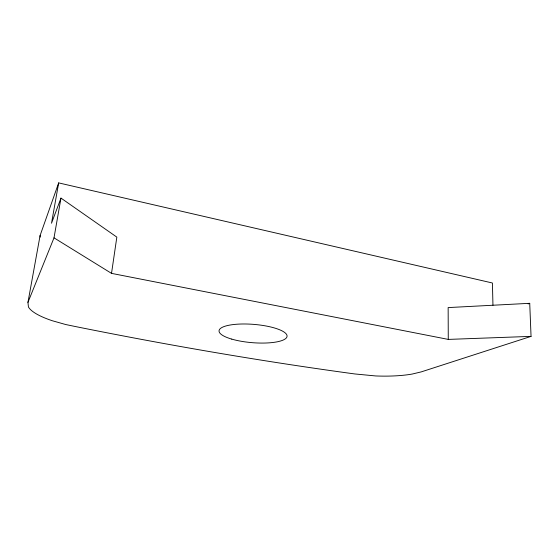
<?xml version="1.0" encoding="UTF-8"?>
<svg xmlns="http://www.w3.org/2000/svg" width="559" height="559" viewBox="0 0 559 559"><rect width="100%" height="100%" fill="white"/><g stroke="black" fill="none" stroke-linecap="round" stroke-linejoin="round"><path stroke-width="0.84" d="M448.269 339.404L448.15 307.583L529.729 303.313L531.05 336.378L448.269 339.404L111.52 273.372L116.838 237.121L60.973 198.103L51.519 223.23L58.674 182.898L492.423 283.001L492.954 305.214M531.05 336.378L421.234 371.889L412.172 374.055A53.706 12.836 2.3 0 1 375.704 375.948L354.776 373.95C261.074 361.212 167.833 345.162 75.13 326.484L65.683 324.527L52.427 320.775A62.28 16.574 7.9 0 1 28.439 306.975L27.95 302.384L54.006 237.841L60.973 198.103M27.95 302.384L40.101 235.507L58.674 182.898M528.108 303.935L529.729 303.313M54.006 237.841L111.52 273.372M40.101 235.507L40.171 237.142M231.761 339.117A34.106 9.175 4.6 0 0 286.669 337.44A34.106 9.175 4.6 0 0 240.768 324.031A34.106 9.175 4.6 0 0 231.761 339.117"/></g></svg>
